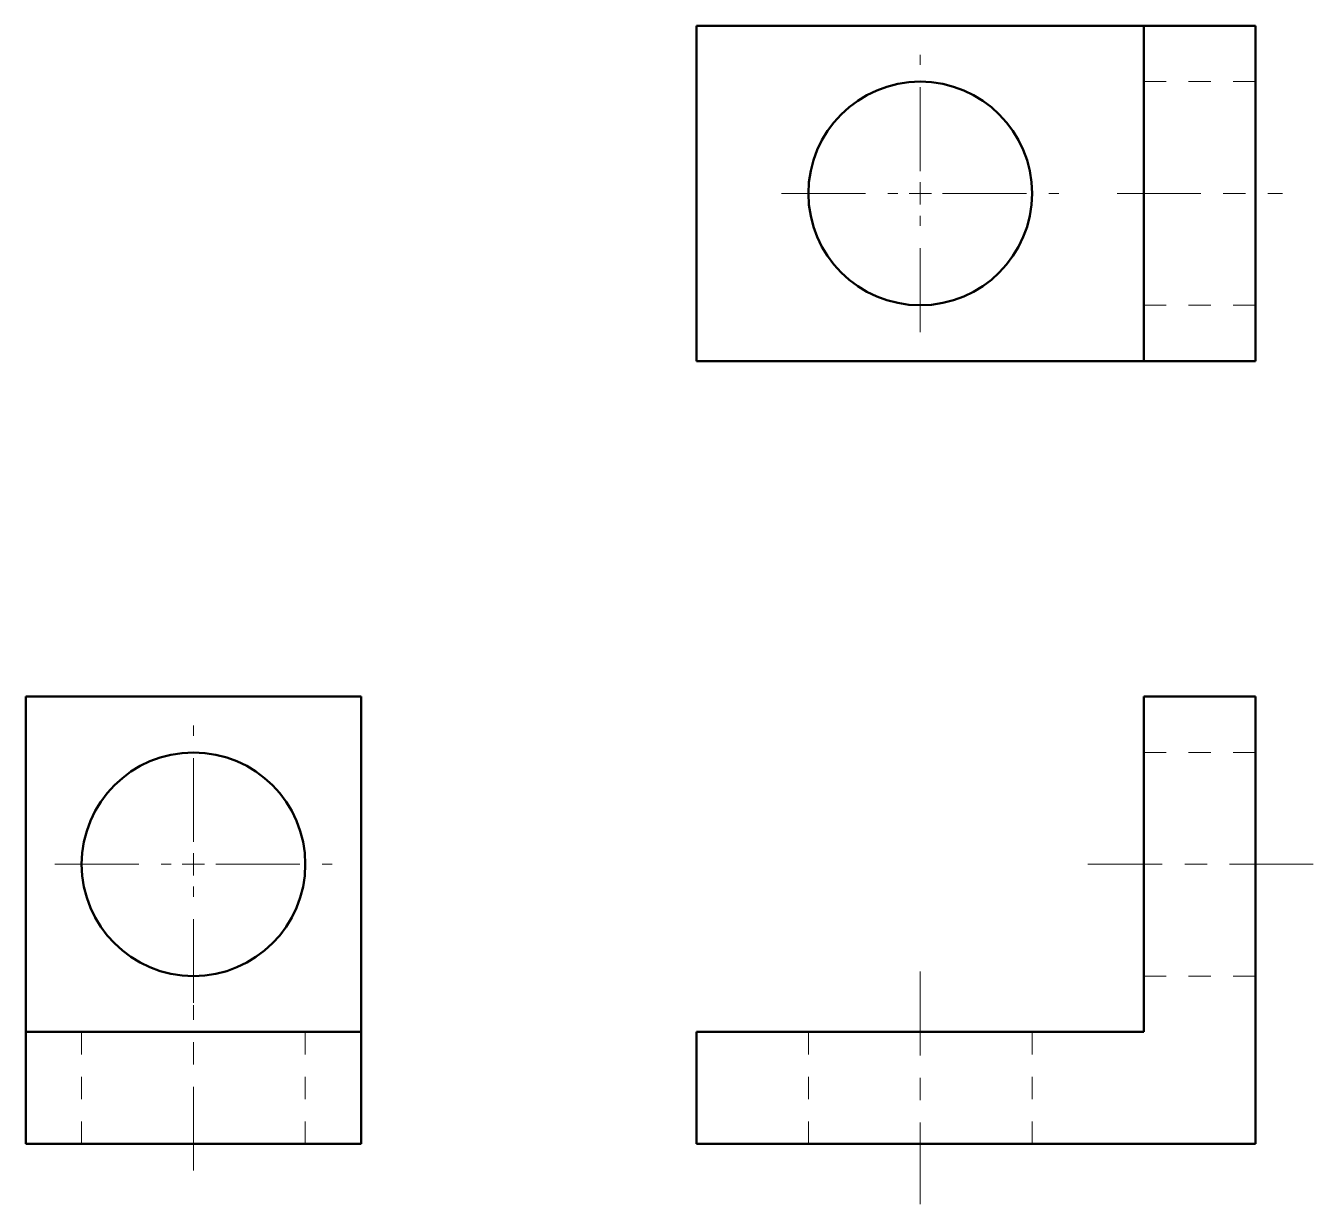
# Model space of a CAD drawing. Header units: inches. Extents: x 2.5 to 8.26, y 2.98 to 8.25.
import ezdxf

# ---------------------------------------------------------------- set-up
doc = ezdxf.new("R2010")
doc.units = ezdxf.units.IN
doc.header["$LTSCALE"] = 0.5
doc.header["$MEASUREMENT"] = 0
doc.linetypes.add('CENTER2', pattern=[1.125, 0.75, -0.125, 0.125, -0.125])
doc.linetypes.add('HIDDEN2', pattern=[0.1875, 0.125, -0.0625])
doc.layers.add('center lines', color=6, linetype='CENTER2', lineweight=18)
doc.layers.add('hidden lines', color=1, linetype='HIDDEN2', lineweight=18)
doc.layers.add('object lines', color=7, linetype='Continuous', lineweight=50, true_color=0xc2c200)

# ---------------------------------------------------------------- blocks, each defined once
blk = doc.blocks.new('*U0')
at = {"layer": 'center lines', "color": 0, "linetype": 'CENTER2', "transparency": 16777216}
for p, q in [((0, 0.1), (0, 0.62)), ((-0.62, 0), (-0.1, 0)), ((0.1, 0), (0.62, 0)), ((0, -0.62), (0, -0.1))]:
    blk.add_line(p, q, dxfattribs=at)
at = {"layer": 'center lines', "color": 0, "linetype": 'Continuous', "transparency": 16777216}
for p, q in [((-0.05, 0), (0.05, 0)), ((0, -0.05), (0, 0.05))]:
    blk.add_line(p, q, dxfattribs=at)
blk = doc.blocks.new('*U1')
at = {"layer": 'center lines', "color": 0, "linetype": 'CENTER2', "transparency": 16777216}
blk.add_line((0, -0.37), (0, 0.37), dxfattribs=at)
blk = doc.blocks.new('*U2')
at = {"layer": 'center lines', "color": 0, "linetype": 'CENTER2', "transparency": 16777216}
for p, q in [((0, 0.1), (0, 0.62)), ((-0.62, 0), (-0.1, 0)), ((0.1, 0), (0.62, 0)), ((0, -0.62), (0, -0.1))]:
    blk.add_line(p, q, dxfattribs=at)
at = {"layer": 'center lines', "color": 0, "linetype": 'Continuous', "transparency": 16777216}
for p, q in [((-0.05, 0), (0.05, 0)), ((0, -0.05), (0, 0.05))]:
    blk.add_line(p, q, dxfattribs=at)
blk = doc.blocks.new('*U3')
at = {"layer": 'center lines', "color": 0, "linetype": 'CENTER2', "transparency": 16777216}
blk.add_line((-0.37, 0), (0.37, 0), dxfattribs=at)
blk = doc.blocks.new('*U4')
at = {"layer": 'center lines', "color": 0, "linetype": 'CENTER2', "transparency": 16777216}
blk.add_line((0.5076, 0), (-0.5, 0), dxfattribs=at)
blk = doc.blocks.new('*U5')
at = {"layer": 'center lines', "color": 0, "linetype": 'CENTER2', "transparency": 16777216}
blk.add_line((0, 0.5204), (0, -0.5204), dxfattribs=at)

msp = doc.modelspace()

# ---------------------------------------------------------------- linework, layer by layer
at = {"layer": 'hidden lines'}
for p, q in [((7.5, 8), (8, 8)), ((7.5, 7), (8, 7)), ((7.5, 5), (8, 5)), ((7.5, 4), (8, 4)), ((2.75, 3.75), (2.75, 3.25)), ((3.75, 3.25), (3.75, 3.75)), ((6, 3.75), (6, 3.25)), ((7, 3.75), (7, 3.25))]:
    msp.add_line(p, q, dxfattribs=at)
at = {"layer": 'object lines'}
for p, q in [((5.5, 6.75), (5.5, 8.25)), ((5.5, 8.25), (7.5, 8.25)), ((7.5, 6.75), (7.5, 8.25)), ((7.5, 8.25), (8, 8.25)), ((8, 8.25), (8, 6.75)), ((7.5, 6.75), (5.5, 6.75)), ((8, 6.75), (7.5, 6.75)), ((2.5, 3.75), (2.5, 5.25)), ((2.5, 5.25), (4, 5.25)), ((4, 5.25), (4, 3.75)), ((8, 5.25), (7.5, 5.25)), ((7.5, 5.25), (7.5, 3.75)), ((8, 3.25), (8, 5.25)), ((2.5, 3.75), (2.5, 3.25)), ((4, 3.75), (2.5, 3.75)), ((4, 3.25), (4, 3.75)), ((7.5, 3.75), (5.5, 3.75)), ((5.5, 3.75), (5.5, 3.25)), ((2.5, 3.25), (4, 3.25)), ((5.5, 3.25), (8, 3.25))]:
    msp.add_line(p, q, dxfattribs=at)
for centre in [(6.5, 7.5), (3.25, 4.5)]:
    msp.add_circle(centre, 0.5, dxfattribs=at)

# ---------------------------------------------------------------- block references
at = {"layer": 'center lines', "linetype": 'CENTER2'}
for name, p in [('*U2', (6.5, 7.5)), ('*U3', (7.75, 7.5)), ('*U0', (3.25, 4.5)), ('*U4', (7.75, 4.5)), ('*U5', (6.5, 3.5)), ('*U1', (3.25, 3.5))]:
    msp.add_blockref(name, p, dxfattribs=at)

doc.saveas('drawing.dxf')
